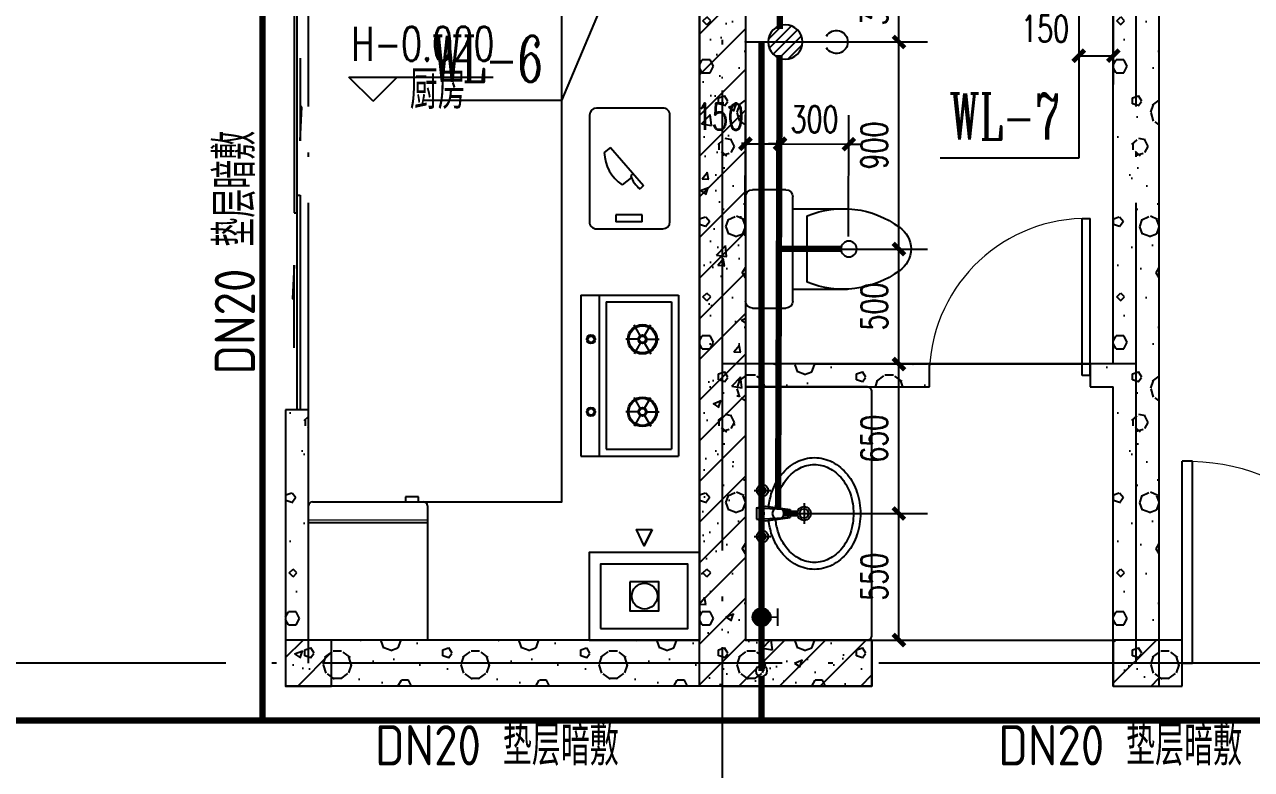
# Model space of a CAD drawing. Extents: x -287580 to -53108, y -522338 to -82629.
# Drawn here: x -136221 to -130884, y -464884 to -461646 of the extents above; entities that cross this region are included whole.
import ezdxf

# ---------------------------------------------------------------- set-up
doc = ezdxf.new("R2010")
doc.units = 0
doc.header["$LTSCALE"] = 1000
doc.header["$MEASUREMENT"] = 0
for name, pattern in [('__DASH', [0.35, 0.25, -0.1]), ('DASH', [0.35, 0.25, -0.1]), ('DOTE', [2.42, 2, -0.2, 0.02, -0.2])]:
    doc.linetypes.add(name, pattern=pattern)
for name, color, linetype in [('DIM_ELEV', 3, 'Continuous'), ('DIM_污水', 3, 'Continuous'), ('DOTE', 99, 'Continuous'), ('EQUIP_污水', 7, 'Continuous'), ('PIPE-污水', 2, 'Continuous'), ('PIPE-给水', 3, 'Continuous'), ('PUB_HATCH', 8, 'Continuous'), ('PUB_TEXT', 7, 'Continuous'), ('TWT_DIM', 3, 'Continuous'), ('WALL', 9, 'Continuous'), ('WINDOW', 99, 'Continuous'), ('家具', 187, 'Continuous'), ('给排水标注', 4, 'Continuous'), ('给排水留洞', 6, 'Continuous'), ('面积', 6, 'Continuous')]:
    doc.layers.add(name, color=color, linetype=linetype)
doc.styles.add('_TCH_DIM', font='SIMPLEX', dxfattribs={"bigfont": 'GBCBIG'})
doc.styles.add('_TCH_DIM_T3', font='SIMPLEX', dxfattribs={"width": 0.705882, "bigfont": 'GBCBIG'})
doc.styles.add('_TWT_SERIAL', font='COMPLEX', dxfattribs={"width": 0.8, "height": 3, "bigfont": 'HZTXT'})
doc.styles.get("Standard").update_dxf_attribs({"font": 'gbenor.shx', "bigfont": 'gbcbig.shx'})
doc.dimstyles.new('_TWT_ARCH&&50', dxfattribs={"dimtxt": 114.75, "dimasz": 50, "dimexe": 125, "dimexo": 150, "dimgap": 50, "dimtad": 1, "dimdec": 0, "dimzin": 0, "dimdsep": 46, "dimtxsty": '_TCH_DIM_T3', "dimblk": 'ARCHTICK', "dimcen": 0.09, "dimclrd": 4, "dimclre": 4, "dimclrt": 4, "dimazin": 2, "dimtfac": 1, "dimtdec": 0, "dimtix": 1, "dimtmove": 2, "dimatfit": 3, "dimfxl": 0, "dimtolj": 1, "dimtzin": 0, "dimarcsym": 0})
pattern_1 = [(45, (215520.8, 801911.87), (-88.388348, 88.388348), []), (50, (215520.8, 801911.87), (358.63009, -31.37607), [37.5, -412.5]), (355, (215520.8, 801911.87), (-69.37567, 376.09607), [30, -330]), (100.4514, (215550.7, 801909.25), (289.25469, 344.71977), [31.8701, -350.57106]), (46.1842, (215520.8, 802011.87), (533.62052, -82.7595), [56.25, -618.75]), (96.6356, (215565.27, 802004.97), (467.33135, 487.05894), [47.80514, -525.8565]), (351.1842, (215520.8, 802011.87), (467.33097, 487.0593), [45, -495]), (21, (215570.8, 801986.87), (298.45353, -201.30945), [37.5, -412.5]), (326, (215570.8, 801986.87), (121.65767, 362.57502), [30, -330]), (71.4514, (215595.67, 801970.1), (420.11131, 161.26525), [31.8701, -350.57106]), (37.5, (215520.8, 801911.87), (6.079928, 166.446927), [0, -326, 0, -335, 0, -331.25]), (7.5, (215520.8, 801911.87), (131.53477, 197.205856), [0, -191, 0, -318.5, 0, -126.25]), (327.5, (215409.3, 801911.87), (266.911218, -11.277436), [0, -125, 0, -390, 0, -517.5]), (317.5, (215359.3, 801911.87), (291.593085, 50.05249), [0, -162.5, 0, -259, 0, -367.5])]
pattern_2 = [(0, (177, -183), (300, 600), [0, -600]), (0, (-174, -264), (300, 600), [0, -600]), (0, (21, -270), (300, 600), [0, -600]), (0, (234, -93), (300, 600), [0, -600]), (0, (-15, -300), (300, 600), [0, -600]), (0, (294, 285), (300, 600), [0, -600]), (0, (111, 237), (300, 600), [0, -600]), (0, (207, 162), (300, 600), [0, -600]), (0, (-282, 150), (300, 600), [0, -600]), (0, (12, 123), (300, 600), [0, -600]), (0, (-102, -30), (300, 600), [0, -600]), (0, (-96, -255), (300, 600), [0, -600]), (0, (129, -279), (300, 600), [0, -600]), (0, (294, -15), (300, 600), [0, -600]), (0, (-267, -108), (300, 600), [0, -600]), (0, (-216, -6), (300, 600), [0, -600]), (0, (18, -48), (300, 600), [0, -600]), (0, (-66, -135), (300, 600), [0, -600]), (0, (-114, 63), (300, 600), [0, -600]), (0, (-39, 288), (300, 600), [0, -600]), (0, (-243, -234), (300, 600), [0, -600]), (0, (87, 165), (300, 600), [0, -600]), (0, (-192, 174), (300, 600), [0, -600]), (0, (-240, 252), (300, 600), [0, -600]), (130.601294, (257.143, 97.143), (-1499.9999834, 1800.0000079), [26.34155, -11037.111]), (18.434949, (214.29, 108.57), (1499.999994, 599.999996), [27.10524, -3767.6279]), (90, (214.3, 82.86), (300, 600), [25.7143, -1174.28565]), (161.56505, (240, 74.29), (-1500.000008, 599.999955), [27.10524, -3767.6279]), (53.130102, (240, 74.29), (300, 600), [28.5714, -2971.4285]), (135, (262.86, -231.43), (-300.00004, 599.99996), [24.24366, -1672.8126]), (45, (228.57, -231.43), (300, 600), [24.24366, -1672.8126]), (135, (245.71, -248.57), (-300.00004, 599.99996), [24.24366, -1672.8126]), (45, (245.71, -248.57), (300, 600), [24.24366, -1672.8126]), (116.56505, (-25.7, 171.43), (-5e-05, 1199.99997), [31.9438, -638.8765]), (180, (-40, 200), (-300, 600), [34.2857, -565.71425]), (63.43495, (-88.57, 171.43), (3e-06, 1200), [31.9438, -638.8765]), (116.56505, (-74.3, 142.86), (-5e-05, 1199.99997), [31.9438, -638.8765]), (0, (-74.3, 142.86), (300, 600), [34.2857, -565.71425]), (63.43495, (-40, 142.86), (3e-06, 1200), [31.9438, -638.8765]), (107.102728, (200, -31.429), (-899.9999656, 3000.0000048), [38.86135, -16282.9025]), (143.972626, (188.57, 5.714), (-5699.9999277, 4199.9999952), [38.86135, -8122.02]), (180, (157.14, 28.6), (-300, 600), [37.14286, -562.8571]), (36.027373, (88.57, 5.714), (5699.999958, 4199.9999547), [38.86135, -8122.02]), (71.56505, (77.14, -28.57), (900.000005, 2999.999995), [36.1403, -3758.5928]), (107.102728, (88.571, -65.714), (-899.9999656, 3000.0000048), [38.86135, -16282.9025]), (143.972626, (120, -88.57), (-5699.9999277, 4199.9999952), [38.86135, -8122.02]), (0, (120, -88.6), (300, 600), [37.14286, -562.8571]), (36.027373, (157.143, -88.57), (5699.999958, 4199.9999547), [38.86135, -8122.02]), (71.56505, (188.57, -65.71), (900.000005, 2999.999995), [36.1403, -3758.5928]), (150.255118, (205.714, 248.57), (-900.000002, 599.999993), [23.035, -4814.3196]), (90, (185.7, 237.14), (300, 600), [22.85714, -1177.14275]), (29.744881, (185.714, 237.14), (900, 599.999997), [23.035, -4814.3196]), (116.56505, (65.7, -177.14), (-5e-05, 1199.99997), [31.9438, -638.8765]), (168.690067, (51.43, -148.57), (-2700.000002, 599.999985), [29.13725, -6089.6855]), (41.185925, (0, -162.857), (7499.9999546, 6599.9999423), [30.37184, -12725.802]), (90, (0, -191.43), (300, 600), [28.5714, -1171.4285]), (138.814074, (22.857, -211.429), (-7499.9998667, 6600.000042), [30.37184, -12725.802]), (16.699244, (22.857, -211.429), (9899.9999255, 2999.9999686), [29.82945, -12498.5375]), (60.945396, (51.43, -202.857), (299.9999992, 599.9999947), [29.4161, -12325.3395]), (109.983106, (-185.714, 74.286), (-1500.0000056, 4199.9999889), [33.442, -14012.1975]), (155.556045, (-197.143, 105.714), (-3900.0000149, 1799.9999626), [34.523, -14465.1315]), (24.4439547, (-260, 105.714), (3900.000002, 1799.9999913), [34.523, -14465.1315]), (70.0168934, (-271.429, 74.286), (1500.0000045, 4199.9999896), [33.442, -14012.1975]), (109.983106, (-260, 42.857), (-1500.0000056, 4199.9999889), [33.442, -14012.1975]), (160.016893, (-228.57, 31.43), (-1500.000001, 599.9999727), [33.442, -6989.3775]), (19.983107, (-228.57, 31.43), (1499.999992, 599.999999), [33.442, -6989.3775]), (70.0168934, (-197.143, 42.857), (1500.0000045, 4199.9999896), [33.442, -14012.1975]), (122.005383, (37.14, 20), (-300.00004, 599.999969), [26.9542, -5633.434]), (18.434949, (-2.86, 34.29), (1499.999994, 599.999996), [27.10524, -3767.6279]), (90, (-2.86, 8.57), (300, 600), [25.7143, -1174.28565]), (161.56505, (22.86, 0), (-1500.000008, 599.999955), [27.10524, -3767.6279]), (54.462322, (22.857, 0), (2099.999997, 2999.9999955), [24.5781, -10298.2115]), (116.56505, (-137.14, -125.7), (-5e-05, 1199.99997), [31.9438, -638.8765]), (180, (-151.4, -97.14), (-300, 600), [31.4286, -568.5714]), (59.036243, (-200, -125.714), (300.000001, 599.999997), [33.3197, -6963.822]), (120.963756, (-182.857, -154.286), (-300.000041, 599.9999724), [33.3197, -6963.822]), (0, (-182.86, -154.3), (300, 600), [31.4286, -568.5714]), (63.43495, (-151.43, -154.3), (3e-06, 1200), [31.9438, -638.8765])]

# ---------------------------------------------------------------- blocks, each defined once
blk = doc.blocks.new('SDFASDFS')
at = {"layer": '给排水标注', "ltscale": 0.05, "const_width": 56.3}
blk.add_lwpolyline([(-45302.8, -121619.3, -1), (-45302.8, -121675.6, -1)], format="xyb", close=True, dxfattribs=at)
at = {"layer": '给排水标注', "ltscale": 0.05, "const_width": 11.4}
for points in [[(-45200.8, -121591.8), (-45200.8, -121703.1)], [(-45246, -121647.5), (-45200.8, -121647.5)]]:
    blk.add_lwpolyline(points, dxfattribs=at)
at = {"layer": '给排水标注', "ltscale": 0.05}
blk.add_circle((-45302.8, -121647.5), 56.8, dxfattribs=at)
blk = doc.blocks.new('$lvtry$00000168')
at = {"color": 0}
blk.add_line((0, 0), (0, -395), dxfattribs=at)
blk.add_arc((0, -395), 50, 121.0332, 58.9668, dxfattribs=at)
for p in [(0, 0), (0, -222.5)]:
    blk.add_point(p, dxfattribs=at)
blk = doc.blocks.new('$lvtry$00000171')
for p, q in [((-74.2, 10.6), (-10.6, 74.2)), ((-69.8, -27.4), (27.4, 69.8)), ((-53, -53), (53, 53)), ((-27.4, -69.8), (69.8, 27.4)), ((10.6, -74.2), (74.2, -10.6))]:
    blk.add_line(p, q)
blk.add_circle((0, 0), 75)
blk.add_point((0, 0))
blk = doc.blocks.new('A$C6BE329BC')
at = {"layer": '家具'}
blk.add_blockref('$lvtry$00000168', (75, 445), dxfattribs=at)
at = {"layer": '家具', "rotation": 180}
blk.add_blockref('$lvtry$00000171', (75, 271.4), dxfattribs=at)
blk = doc.blocks.new('A$C6A1B0631')
at = {"layer": '家具'}
for p, q in [((30, 697.2), (470, 697.2)), ((0, 527.2), (0, 667.2)), ((500, 667.2), (500, 527.2)), ((470, 497.2), (30, 497.2)), ((80.3, 496.8), (80.3, 266.8)), ((419.7, 496.8), (419.7, 266.8)), ((389.7, 436.8), (110.3, 436.8))]:
    blk.add_line(p, q, dxfattribs=at)
for centre, radius, start, end in [((30, 667.2), 30, 90, 180), ((470, 667.2), 30, 0, 90), ((30, 527.2), 30, 180, 270), ((470, 527.2), 30, 270, 0), ((477.4, 284.4), 397.5, 157.4505, 216.6381), ((22.6, 284.4), 397.5, 323.3619, 22.5495), ((250, 107.7), 109.8, 213.4509, 326.5491)]:
    blk.add_arc(centre, radius, start, end, dxfattribs=at)
blk = doc.blocks.new('A$C3C8F47E4')
at = {"layer": '家具'}
for p, q in [((450, 512.5), (450, 439.5)), ((525, 502.4), (518.6, 463.5)), ((575, 502.4), (525, 502.4)), ((525, 502.4), (533.3, 355.8)), ((573.9, 482.7), (526.1, 482.7)), ((575, 502.4), (566.7, 355.8)), ((575, 502.4), (581.4, 463.5)), ((650, 512.5), (650, 439.5)), ((486.5, 476), (413.5, 476)), ((518.6, 463.5), (533.3, 355.8)), ((581.4, 463.5), (566.7, 355.8)), ((686.5, 476), (613.5, 476)), ((567.2, 365.9), (532.8, 365.9)), ((566.7, 355.8), (533.3, 355.8)), ((550, 340.1), (550, 249.9)), ((595.1, 295), (504.9, 295))]:
    blk.add_line(p, q, dxfattribs=at)
blk.add_lwpolyline([(0, 550), (0, 20, 0.414214), (20, 0), (1080, 0, 0.414214), (1100, 20), (1100, 550)], format="xyb", close=True, dxfattribs=at)
for points in [[(550, 50, -0.080052), (457.1, 65, -0.088849), (380.8, 106.4, -0.104988), (325.9, 173.2, -0.12017), (307.2, 250, -0.12017), (325.9, 326.8, -0.104988), (380.8, 393.6, -0.088849), (457.1, 435, -0.055034), (520.6, 448.5, -0.080052)], [(579.4, 448.5, -0.055034), (642.9, 435, -0.088849), (719.2, 393.6, -0.104988), (774.1, 326.8, -0.12017), (792.8, 250, -0.12017), (774.1, 173.2, -0.104988), (719.2, 106.4, -0.088849), (642.9, 65, -0.080052), (550, 50, -0.080052)], [(550, 80, -0.080052), (466.6, 93.4, -0.088849), (399.5, 129.8, -0.104988), (352.5, 187, -0.12017), (337.2, 250, -0.12017), (352.5, 313, -0.104988), (399.5, 370.2, -0.088849), (466.6, 406.6, -0.056066), (524.7, 418.8, -0.080052)], [(575.3, 418.8, -0.056066), (633.4, 406.6, -0.088849), (700.5, 370.2, -0.104988), (747.5, 313, -0.12017), (762.8, 250, -0.12017), (747.5, 187, -0.104988), (700.5, 129.8, -0.088849), (633.4, 93.4, -0.080052), (550, 80, -0.080052)]]:
    blk.add_lwpolyline(points, format="xyb", dxfattribs=at)
for centre, radius in [((450, 476), 25), ((450, 476), 15), ((650, 476), 25), ((650, 476), 15), ((550, 295), 30), ((550, 295), 20)]:
    blk.add_circle(centre, radius, dxfattribs=at)
for centre, start, end in [((548.8, 475.3), 80.5252, 279.4748), ((551.2, 475.3), 260.5252, 99.4748)]:
    blk.add_arc(centre, 7.19, start, end, dxfattribs=at)
blk = doc.blocks.new('A$C36EC0069')
at = {"layer": '家具'}
for p, q in [((494.3, 350), (30.7, 350)), ((0, 319.3), (0, 30.7)), ((525, 30.7), (525, 319.3)), ((170.9, 91), (336.6, 235.2)), ((336.6, 235.2), (351.6, 221.1)), ((494.3, 228.9), (464.3, 228.9)), ((464.3, 228.9), (464.3, 114.1)), ((494.3, 228.9), (494.3, 114.1)), ((294.7, 180.1), (285.4, 190.7)), ((302, 182.5), (333.9, 142.6)), ((464.3, 114.1), (494.3, 114.1)), ((170.9, 91), (193.3, 64.6)), ((30.7, 0), (494.3, 0))]:
    blk.add_line(p, q, dxfattribs=at)
for centre, radius, start, end in [((30.7, 319.3), 30.7, 90.0012, 180.0012), ((494.3, 319.3), 30.7, 0.0012, 90.0012), ((266.6, 279.1), 102.8, 285.8305, 325.6772), ((190.1, 236.1), 171.5, 270.9779, 326.9684), ((30.7, 30.7), 30.7, 180.0012, 270.0012), ((494.3, 30.7), 30.7, 270.0012, 0.0012)]:
    blk.add_arc(centre, radius, start, end, dxfattribs=at)
blk = doc.blocks.new('A$C70047E59')
at = {"layer": '家具'}
for p, q in [((0, 700), (0, 0)), ((0, 700), (424.2, 700)), ((80, 700), (80, 0)), ((424.2, 700), (424.2, 0)), ((110, 670), (110, 30)), ((110, 670), (394.2, 670)), ((394.2, 670), (394.2, 30)), ((258.4, 524), (231.8, 570.1)), ((277.3, 524), (303.9, 570.1)), ((249, 507.7), (195.7, 507.7)), ((258.4, 491.4), (231.8, 445.2)), ((277.3, 491.4), (303.9, 445.2)), ((286.7, 507.7), (340, 507.7)), ((258.4, 208.6), (231.8, 254.8)), ((277.3, 208.6), (303.9, 254.8)), ((249, 192.3), (195.7, 192.3)), ((258.4, 176), (231.8, 129.9)), ((277.3, 176), (303.9, 129.9)), ((286.7, 192.3), (340, 192.3)), ((0, 0), (424.2, 0)), ((110, 30), (394.2, 30))]:
    blk.add_line(p, q, dxfattribs=at)
for centre, radius in [((267.8, 507.7), 63.8), ((267.8, 507.7), 58.8), ((44, 507.7), 18.8), ((44, 507.7), 13.8), ((267.8, 507.7), 18.8), ((267.8, 507.7), 13.8), ((267.8, 192.3), 63.8), ((267.8, 192.3), 58.8), ((44, 192.3), 18.8), ((44, 192.3), 13.8), ((267.8, 192.3), 18.8), ((267.8, 192.3), 13.8)]:
    blk.add_circle(centre, radius, dxfattribs=at)
blk = doc.blocks.new('A$C32C47DC7')
at = {"layer": '家具'}
for points in [[(480, 481), (0, 481), (0, 101), (480, 101)], [(430, 431), (50, 431), (50, 151), (430, 151)], [(303.1, 228.2), (303.1, 353.7), (176.9, 353.7), (176.9, 228.2)], [(205.5, 0), (240, 71), (274.5, 0), (205.5, 0)]]:
    blk.add_lwpolyline(points, close=True, dxfattribs=at)
blk.add_lwpolyline([(240, 71), (205.5, 0)], dxfattribs=at)
blk.add_circle((238.6, 290.2), 56, dxfattribs=at)
blk = doc.blocks.new('$plan$00000400')
for p, q in [((-517, 0), (0, 0)), ((-517, -583.8), (-517, 0)), ((0, 0), (0, -583.8)), ((0, -511.5), (-517, -511.5)), ((-16.7, -600.4), (-500.3, -600.4)), ((-477.5, -600.4), (-477.5, -622.7)), ((-477.5, -622.7), (-421.9, -622.7)), ((-421.9, -622.7), (-421.9, -600.4))]:
    blk.add_line(p, q)
at = {"lineweight": 13}
blk.add_line((0, -522.6), (-517, -522.6), dxfattribs=at)
for centre, start, end in [((-500.3, -583.8), 180, 270), ((-16.7, -583.8), 270, 0)]:
    blk.add_arc(centre, 16.7, start, end)
blk = doc.blocks.new('A$C35BA6BDB')
at = {"layer": 'PUB_HATCH'}
h = blk.add_hatch(dxfattribs=at)
h.set_pattern_fill('钢筋混凝土', color=256, scale=50, style=0)
h.set_pattern_definition([(45, (225104.3, 821774), (-88.388348, 88.388348), []), (50, (225104.3, 821774), (358.63009, -31.37607), [37.5, -412.5]), (355, (225104.3, 821774), (-69.37567, 376.09607), [30, -330]), (100.4514, (225134.2, 821771.4), (289.25469, 344.71977), [31.8701, -350.57106]), (46.1842, (225104.3, 821874), (533.62052, -82.7595), [56.25, -618.75]), (96.6356, (225148.77, 821867.1), (467.33135, 487.05894), [47.80514, -525.8565]), (351.1842, (225104.3, 821874), (467.33097, 487.0593), [45, -495]), (21, (225154.3, 821849), (298.45353, -201.30945), [37.5, -412.5]), (326, (225154.3, 821849), (121.65767, 362.57502), [30, -330]), (71.4514, (225179.17, 821832.22), (420.11131, 161.26525), [31.8701, -350.57106]), (37.5, (225104.3, 821774), (6.079928, 166.446927), [0, -326, 0, -335, 0, -331.25]), (7.5, (225104.3, 821774), (131.53477, 197.205856), [0, -191, 0, -318.5, 0, -126.25]), (327.5, (224992.8, 821774), (266.911218, -11.277436), [0, -125, 0, -390, 0, -517.5]), (317.5, (224942.8, 821774), (291.593085, 50.05249), [0, -162.5, 0, -259, 0, -367.5])])
h.paths.add_polyline_path([(20500, 10500), (20500, 10000), (20850, 10000), (20850, 9800), (20500, 9800), (20500, 6700), (21050, 6700), (21050, 6500), (20300, 6500), (20300, 9800), (20300, 10300), (20000, 10300), (20000, 10500)])
at = {"layer": 'WALL'}
blk.add_lwpolyline([(20500, 10500), (20500, 10000), (20850, 10000), (20850, 9800), (20500, 9800), (20500, 6700), (21050, 6700), (21050, 6500), (20300, 6500), (20300, 9800), (20300, 10300), (20000, 10300), (20000, 10500)], close=True, dxfattribs=at)
blk = doc.blocks.new('A$C47FD7EE8')
at = {"layer": 'PUB_HATCH'}
h = blk.add_hatch(dxfattribs=at)
h.set_pattern_fill('钢筋混凝土', color=256, scale=50, style=0)
h.set_pattern_definition(pattern_1)
h.paths.add_polyline_path([(18700, 8800), (18500, 8800), (18500, 8600), (18700, 8600)])
h = blk.add_hatch(dxfattribs=at)
h.set_pattern_fill('钢筋混凝土', color=256, scale=50, style=0)
h.set_pattern_definition(pattern_1)
h.paths.add_polyline_path([(22300, 8800), (22100, 8800), (22100, 8600), (22300, 8600)])
at = {"color": 6}
for points in [[(18700, 8800), (18500, 8800), (18500, 8600), (18700, 8600)], [(22300, 8800), (22100, 8800), (22100, 8600), (22300, 8600)]]:
    blk.add_lwpolyline(points, close=True, dxfattribs=at)
blk = doc.blocks.new('_ArchTick')
at = {"color": 0, "linetype": 'ByBlock', "const_width": 0.4}
blk.add_lwpolyline([(-0.5, -0.5), (0.5, 0.5)], dxfattribs=at)
blk = doc.blocks.new('*D743')
at = {"layer": 'Defpoints', "color": 0}
for p in [(-131635, -461234), (-131485, -461234), (-131485, -461781.5)]:
    blk.add_point(p, dxfattribs=at)
at = {"layer": 'TWT_DIM', "color": 4, "lineweight": -2}
for p, q in [((-131635, -461384), (-131635, -461906.5)), ((-131485, -461384), (-131485, -461906.5)), ((-131635, -461781.5), (-131485, -461781.5))]:
    blk.add_line(p, q, dxfattribs=at)
at = {"layer": 'TWT_DIM', "color": 4, "lineweight": -2, "xscale": 50, "yscale": 50, "zscale": 50, "rotation": 180}
blk.add_blockref('_ArchTick', (-131635, -461781.5), dxfattribs=at)
at = {"layer": 'TWT_DIM', "color": 4, "lineweight": -2, "xscale": 50, "yscale": 50, "zscale": 50}
blk.add_blockref('_ArchTick', (-131485, -461781.5), dxfattribs=at)
at = {"layer": 'TWT_DIM', "color": 4, "insert": (-131781.4, -461664), "char_height": 114.75, "attachment_point": 5, "style": '_TCH_DIM_T3'}
blk.add_mtext('\\A1;150', dxfattribs=at)
blk = doc.blocks.new('*D744')
at = {"layer": 'Defpoints', "color": 0}
for p in [(-132635.1, -462165.4), (-132936.6, -462715.5), (-132637, -462716.5)]:
    blk.add_point(p, dxfattribs=at)
at = {"layer": 'TWT_DIM', "color": 4, "lineweight": -2}
for p, q in [((-132936, -462565.5), (-132934.3, -462039.3)), ((-132636.5, -462566.5), (-132634.7, -462040.4)), ((-132934.7, -462164.3), (-132984.7, -462164.2)), ((-132934.7, -462164.3), (-132635.1, -462165.4)), ((-132635.1, -462165.4), (-132585.1, -462165.5))]:
    blk.add_line(p, q, dxfattribs=at)
at = {"layer": 'TWT_DIM', "color": 4, "lineweight": -2, "xscale": 50, "yscale": 50, "zscale": 50}
for p, rotation in [((-132934.7, -462164.3), 359.8059076054913), ((-132635.1, -462165.4), 179.8059076054913)]:
    blk.add_blockref('_ArchTick', p, dxfattribs=dict(at, rotation=rotation))
at = {"layer": 'TWT_DIM', "color": 4, "insert": (-132784.5, -462057.5), "char_height": 114.75, "attachment_point": 5, "rotation": 359.8059, "style": '_TCH_DIM_T3'}
blk.add_mtext('\\A1;300', dxfattribs=at)
blk = doc.blocks.new('*D745')
at = {"layer": 'Defpoints', "color": 0}
for p in [(-132934.7, -462164.3), (-133086.7, -462715), (-132936.6, -462715.5)]:
    blk.add_point(p, dxfattribs=at)
at = {"layer": 'TWT_DIM', "color": 4, "lineweight": -2}
for p, q in [((-133086.2, -462565), (-133084.4, -462038.8)), ((-132936, -462565.5), (-132934.3, -462039.3)), ((-133084.8, -462163.8), (-132934.7, -462164.3))]:
    blk.add_line(p, q, dxfattribs=at)
at = {"layer": 'TWT_DIM', "color": 4, "lineweight": -2, "xscale": 50, "yscale": 50, "zscale": 50}
for p, rotation in [((-133084.8, -462163.8), 179.805907605489), ((-132934.7, -462164.3), 359.8059076054891)]:
    blk.add_blockref('_ArchTick', p, dxfattribs=dict(at, rotation=rotation))
at = {"layer": 'TWT_DIM', "color": 4, "insert": (-133196, -462045.8), "char_height": 114.75, "attachment_point": 5, "rotation": 359.8059, "style": '_TCH_DIM_T3'}
blk.add_mtext('\\A1;150', dxfattribs=at)
blk = doc.blocks.new('*D746')
at = {"layer": 'Defpoints', "color": 0}
for p in [(-132935, -463771.5), (-132417.5, -463771.5), (-132935, -464321.5)]:
    blk.add_point(p, dxfattribs=at)
at = {"layer": 'TWT_DIM', "color": 4, "lineweight": -2}
for p, q in [((-132785, -463771.5), (-132292.5, -463771.5)), ((-132417.5, -464321.5), (-132417.5, -463771.5)), ((-132785, -464321.5), (-132292.5, -464321.5))]:
    blk.add_line(p, q, dxfattribs=at)
at = {"layer": 'TWT_DIM', "color": 4, "lineweight": -2, "xscale": 50, "yscale": 50, "zscale": 50}
for p, rotation in [((-132417.5, -463771.5), 90), ((-132417.5, -464321.5), 270)]:
    blk.add_blockref('_ArchTick', p, dxfattribs=dict(at, rotation=rotation))
at = {"layer": 'TWT_DIM', "color": 4, "insert": (-132524.9, -464046.5), "char_height": 114.75, "attachment_point": 5, "rotation": 90, "style": '_TCH_DIM_T3'}
blk.add_mtext('\\A1;550', dxfattribs=at)
blk = doc.blocks.new('*D747')
at = {"layer": 'Defpoints', "color": 0}
for p in [(-132935, -463121.5), (-132417.5, -463121.5), (-132935, -463771.5)]:
    blk.add_point(p, dxfattribs=at)
at = {"layer": 'TWT_DIM', "color": 4, "lineweight": -2}
for p, q in [((-132785, -463121.5), (-132292.5, -463121.5)), ((-132417.5, -463771.5), (-132417.5, -463121.5)), ((-132785, -463771.5), (-132292.5, -463771.5))]:
    blk.add_line(p, q, dxfattribs=at)
at = {"layer": 'TWT_DIM', "color": 4, "lineweight": -2, "xscale": 50, "yscale": 50, "zscale": 50}
for p, rotation in [((-132417.5, -463121.5), 90), ((-132417.5, -463771.5), 270)]:
    blk.add_blockref('_ArchTick', p, dxfattribs=dict(at, rotation=rotation))
at = {"layer": 'TWT_DIM', "color": 4, "insert": (-132524.9, -463446.5), "char_height": 114.75, "attachment_point": 5, "rotation": 90, "style": '_TCH_DIM_T3'}
blk.add_mtext('\\A1;650', dxfattribs=at)
blk = doc.blocks.new('*D748')
at = {"layer": 'Defpoints', "color": 0}
for p in [(-132935, -462621.7), (-132417.5, -462621.7), (-132935, -463121.5)]:
    blk.add_point(p, dxfattribs=at)
at = {"layer": 'TWT_DIM', "color": 4, "lineweight": -2}
for p, q in [((-132785, -462621.7), (-132292.5, -462621.7)), ((-132417.5, -463121.5), (-132417.5, -462621.7)), ((-132785, -463121.5), (-132292.5, -463121.5))]:
    blk.add_line(p, q, dxfattribs=at)
at = {"layer": 'TWT_DIM', "color": 4, "lineweight": -2, "xscale": 50, "yscale": 50, "zscale": 50}
for p, rotation in [((-132417.5, -462621.7), 90), ((-132417.5, -463121.5), 270)]:
    blk.add_blockref('_ArchTick', p, dxfattribs=dict(at, rotation=rotation))
at = {"layer": 'TWT_DIM', "color": 4, "insert": (-132524.9, -462871.6), "char_height": 114.75, "attachment_point": 5, "rotation": 90, "style": '_TCH_DIM_T3'}
blk.add_mtext('\\A1;500', dxfattribs=at)
blk = doc.blocks.new('*D749')
at = {"layer": 'Defpoints', "color": 0}
for p in [(-132935, -461721.5), (-132417.5, -461721.5), (-132935, -462621.7)]:
    blk.add_point(p, dxfattribs=at)
at = {"layer": 'TWT_DIM', "color": 4, "lineweight": -2}
for p, q in [((-132785, -461721.5), (-132292.5, -461721.5)), ((-132417.5, -462621.7), (-132417.5, -461721.5)), ((-132785, -462621.7), (-132292.5, -462621.7))]:
    blk.add_line(p, q, dxfattribs=at)
at = {"layer": 'TWT_DIM', "color": 4, "lineweight": -2, "xscale": 50, "yscale": 50, "zscale": 50}
for p, rotation in [((-132417.5, -461721.5), 90), ((-132417.5, -462621.7), 270)]:
    blk.add_blockref('_ArchTick', p, dxfattribs=dict(at, rotation=rotation))
at = {"layer": 'TWT_DIM', "color": 4, "insert": (-132524.9, -462171.6), "char_height": 114.75, "attachment_point": 5, "rotation": 90, "style": '_TCH_DIM_T3'}
blk.add_mtext('\\A1;900', dxfattribs=at)
blk = doc.blocks.new('*D750')
at = {"layer": 'Defpoints', "color": 0}
for p in [(-132935, -461371.5), (-132417.5, -461371.5), (-132935, -461721.5)]:
    blk.add_point(p, dxfattribs=at)
at = {"layer": 'TWT_DIM', "color": 4, "lineweight": -2}
for p, q in [((-132785, -461371.5), (-132292.5, -461371.5)), ((-132417.5, -461721.5), (-132417.5, -461371.5)), ((-132785, -461721.5), (-132292.5, -461721.5))]:
    blk.add_line(p, q, dxfattribs=at)
at = {"layer": 'TWT_DIM', "color": 4, "lineweight": -2, "xscale": 50, "yscale": 50, "zscale": 50}
for p, rotation in [((-132417.5, -461371.5), 90), ((-132417.5, -461721.5), 270)]:
    blk.add_blockref('_ArchTick', p, dxfattribs=dict(at, rotation=rotation))
at = {"layer": 'TWT_DIM', "color": 4, "insert": (-132524.9, -461546.5), "char_height": 114.75, "attachment_point": 5, "rotation": 90, "style": '_TCH_DIM_T3'}
blk.add_mtext('\\A1;350', dxfattribs=at)
blk = doc.blocks.new('$TwtSys$00000147')
blk.add_circle((0, 0, 0), 25)
blk = doc.blocks.new('$DorLib2D$00000131')
at = {"color": 0, "linetype": 'Continuous'}
for p, q in [((0.15, 0.125), (0.2319, 0.1973)), ((0.2319, 0.1973), (0.2319, 0.125)), ((-0.5, 0.125), (-0.5, 0)), ((0.0192, 0.125), (-0.5, 0.125)), ((0.0192, 0), (0.0192, 0.125)), ((0.35, 0.125), (0.15, 0.125)), ((-0.5, 0), (0.0192, 0)), ((-0.024, 0), (0.5, 0)), ((-0.024, -0.125), (-0.024, 0)), ((0.5, 0), (0.5, -0.125)), ((-0.35, -0.125), (-0.15, -0.125)), ((-0.2319, -0.1973), (-0.2319, -0.125)), ((-0.15, -0.125), (-0.2319, -0.1973)), ((0.5, -0.125), (-0.024, -0.125))]:
    blk.add_line(p, q, dxfattribs=at)
blk = doc.blocks.new('$DorLib2D$00000001')
for p, q in [((0.45, 0.975), (0.5, 0.975)), ((0.45, 0), (0.45, 0.975)), ((0.5, 0), (0.5, 0.975)), ((0.5, 0), (0.45, 0))]:
    blk.add_line(p, q)
at = {"lineweight": 13}
blk.add_arc((0.475, 0), 0.975, 91.46928, 180, dxfattribs=at)

msp = doc.modelspace()

# ---------------------------------------------------------------- hatches: boundary and pattern name
at = {"layer": 'PUB_HATCH'}
h = msp.add_hatch(dxfattribs=at)
h.set_pattern_fill('加气混凝土', color=256, scale=50, style=0)
h.set_pattern_definition(pattern_2)
h.paths.add_polyline_path([(-133151.7, -461121.5), (-133285, -461121.5), (-133285, -463121.5), (-133151.7, -463154.8), (-133085, -463121.5), (-133085, -461221.5)])
h = msp.add_hatch(dxfattribs=at)
h.set_pattern_fill('加气混凝土', color=256, scale=50, style=0)
h.set_pattern_definition(pattern_2)
h.paths.add_polyline_path([(-131418.3, -463154.8), (-131285, -463121.5), (-131285, -461221.5), (-131351.7, -461121.5), (-131485, -461221.5), (-131485, -463121.5)])
h = msp.add_hatch(dxfattribs=at)
h.set_pattern_fill('加气混凝土', color=256, scale=50, style=0)
h.set_pattern_definition(pattern_2)
h.paths.add_polyline_path([(-133151.7, -463154.8), (-133285, -463121.5), (-133285, -464321.5), (-133185, -464388.2), (-133085, -464321.5), (-133085, -463221.5)])
h = msp.add_hatch(dxfattribs=at)
h.set_pattern_fill('加气混凝土', color=256, scale=50, style=0)
h.set_pattern_definition(pattern_2)
h.paths.add_polyline_path([(-133085, -463221.5), (-132285, -463221.5), (-132285, -463121.5), (-133085, -463121.5), (-133151.7, -463154.8)])
h = msp.add_hatch(dxfattribs=at)
h.set_pattern_fill('加气混凝土', color=256, scale=50, style=0)
h.set_pattern_definition(pattern_2)
h.paths.add_polyline_path([(-131485, -463121.5), (-131585, -463121.5), (-131585, -463221.5), (-131485, -463221.5), (-131418.3, -463154.8)])
h = msp.add_hatch(dxfattribs=at)
h.set_pattern_fill('加气混凝土', color=256, scale=50, style=0)
h.set_pattern_definition(pattern_2)
h.paths.add_polyline_path([(-131385, -464388.2), (-131285, -464321.5), (-131285, -463121.5), (-131418.3, -463154.8), (-131485, -463221.5), (-131485, -464321.5)])
h = msp.add_hatch(dxfattribs=at)
h.set_pattern_fill('加气混凝土', color=256, scale=50, style=0)
h.set_pattern_definition(pattern_2)
h.paths.add_polyline_path([(-134985, -464321.5), (-134985, -463321.5), (-135085, -463321.5), (-135085, -464521.5)])
h = msp.add_hatch(dxfattribs=at)
h.set_pattern_fill('加气混凝土', color=256, scale=50, style=0)
h.set_pattern_definition(pattern_2)
h.paths.add_polyline_path([(-133185, -464388.2), (-133285, -464321.5), (-134985, -464321.5), (-135085, -464521.5), (-133185, -464521.5)])
h = msp.add_hatch(dxfattribs=at)
h.set_pattern_fill('加气混凝土', color=256, scale=50, style=0)
h.set_pattern_definition(pattern_2)
h.paths.add_polyline_path([(-133185, -464521.5), (-132535, -464521.5), (-132535, -464321.5), (-133085, -464321.5), (-133185, -464388.2)])
h = msp.add_hatch(dxfattribs=at)
h.set_pattern_fill('加气混凝土', color=256, scale=50, style=0)
h.set_pattern_definition(pattern_2)
h.paths.add_polyline_path([(-131485, -464321.5), (-131485, -464521.5), (-131385, -464521.5), (-131385, -464388.2)])
h = msp.add_hatch(dxfattribs=at)
h.set_pattern_fill('加气混凝土', color=256, scale=50, style=0)
h.set_pattern_definition(pattern_2)
h.paths.add_polyline_path([(-131385, -464521.5), (-131185, -464521.5), (-131185, -464321.5), (-131285, -464321.5), (-131385, -464388.2)])

# ---------------------------------------------------------------- linework, layer by layer
at = {"layer": 'DIM_ELEV'}
for p, q in [((-134704.5, -461979), (-134809.5, -461874)), ((-134809.5, -461874), (-134182.2, -461874)), ((-134704.5, -461979), (-134599.5, -461874))]:
    msp.add_line(p, q, dxfattribs=at)
at = {"layer": 'DIM_污水'}
for p, q in [((-133405, -460838.5), (-133885, -461975.5)), ((-131635, -461371.5), (-131635, -462226)), ((-133885, -461975.5), (-134488, -461975.5)), ((-131635, -462226), (-132238, -462226))]:
    msp.add_line(p, q, dxfattribs=at)
at = {"layer": 'DOTE', "linetype": 'DOTE'}
for p, q in [((-134985, -464421.5), (-134985, -457343)), ((-133185, -473612.6), (-133185, -457343)), ((-131385, -464421.5), (-131385, -457343)), ((-131385, -463121.5), (-133185, -463121.5)), ((-128085, -464421.5), (-154956.2, -464421.5))]:
    msp.add_line(p, q, dxfattribs=at)
at = {"layer": 'PIPE-污水', "linetype": '__DASH', "ltscale": 0.5, "const_width": 27.5}
for points in [[(-132935, -461371.5), (-132936, -461665.2)], [(-132936.4, -461777.7), (-132939.2, -462620.5)], [(-132939.2, -462620.5), (-132943, -463746.2)], [(-132669.2, -462621.4), (-132939.2, -462620.5)]]:
    msp.add_lwpolyline(points, dxfattribs=at)
at = {"layer": 'PIPE-污水', "ltscale": 0.5, "const_width": 27.5}
msp.add_lwpolyline([(-132917.8, -463771.5), (-132860, -463771.5)], dxfattribs=at)
at = {"layer": 'PIPE-给水', "ltscale": 0.5, "const_width": 27.5}
for points in [[(-135185, -464671.5), (-135185, -460771.5)], [(-133015, -461721.5), (-133015, -464455.5)], [(-133015, -464480.5), (-133015, -464671.5)], [(-135185, -464671.5), (-141590.2, -464671.5)], [(-133015, -464671.5), (-135185, -464671.5)], [(-129837, -464671.5), (-133015, -464671.5)]]:
    msp.add_lwpolyline(points, dxfattribs=at)
at = {"layer": 'PIPE-给水'}
msp.add_arc((-133015, -464455.5), 25, 135, 45, dxfattribs=at)
at = {"layer": 'WALL'}
for p, q in [((-133285, -461121.5), (-133285, -463121.5)), ((-133085, -461221.5), (-133085, -463121.5)), ((-131485, -463121.5), (-131485, -461221.5)), ((-131285, -463121.5), (-131285, -461221.5)), ((-133285, -463121.5), (-133285, -464321.5)), ((-132285, -463121.5), (-133085, -463121.5)), ((-132285, -463221.5), (-132285, -463121.5)), ((-131485, -463121.5), (-131585, -463121.5)), ((-131585, -463121.5), (-131585, -463221.5)), ((-131285, -464321.5), (-131285, -463121.5)), ((-133085, -463221.5), (-132285, -463221.5)), ((-133085, -463221.5), (-133085, -464321.5)), ((-131585, -463221.5), (-131485, -463221.5)), ((-131485, -464321.5), (-131485, -463221.5)), ((-134985, -463321.5), (-135085, -463321.5)), ((-135085, -463321.5), (-135085, -464521.5)), ((-134985, -464321.5), (-134985, -463321.5)), ((-133285, -464321.5), (-134985, -464321.5)), ((-132535, -464321.5), (-133085, -464321.5)), ((-132535, -464521.5), (-132535, -464321.5)), ((-131485, -464321.5), (-131485, -464521.5)), ((-131185, -464321.5), (-131285, -464321.5)), ((-131185, -464521.5), (-131185, -464321.5)), ((-133185, -464521.5), (-135085, -464521.5)), ((-133185, -464521.5), (-132535, -464521.5)), ((-131485, -464521.5), (-131385, -464521.5)), ((-131385, -464521.5), (-131185, -464521.5))]:
    msp.add_line(p, q, dxfattribs=at)
at = {"layer": 'WINDOW'}
for p, q in [((-132285, -463121.5), (-131585, -463121.5)), ((-132535, -464321.5), (-131485, -464321.5))]:
    msp.add_line(p, q, dxfattribs=at)
at = {"layer": 'WINDOW', "linetype": 'DASH'}
for p, q in [((-132535, -464321.5), (-132535, -464521.5)), ((-131485, -464521.5), (-131485, -464321.5))]:
    msp.add_line(p, q, dxfattribs=at)
at = {"layer": '家具'}
msp.add_line((-131285, -463221.7), (-131285, -461905.3), dxfattribs=at)
msp.add_lwpolyline([(-134985, -461321.5), (-133885, -461321.5), (-133885, -463721.5), (-134916, -463721.5)], dxfattribs=at)

# ---------------------------------------------------------------- block references
at = {"xscale": -1, "rotation": 90.00000000000463}
msp.add_blockref('A$C6BE329BC', (-132640, -461646.5), dxfattribs=at)
for name, p, rotation in [('A$C36EC0069', (-133763.5, -462008.8), 270.0000000000046), ('A$C3C8F47E4', (-132535, -464321.5), 90.00000000000458), ('A$C32C47DC7', (-133285, -463840.5), 180.0000000000046)]:
    msp.add_blockref(name, p, dxfattribs=dict(rotation=rotation))
at = {"layer": 'EQUIP_污水', "rotation": 180}
for p, xscale, yscale, zscale in [((-132635, -462621.5), 1.366875, -1.366875, 1.366875), ((-132943.1, -463771.5), 1.0125, -1.0125, 1.0125)]:
    msp.add_blockref('$TwtSys$00000147', p, dxfattribs=dict(at, xscale=xscale, yscale=yscale, zscale=zscale))
at = {"layer": 'WINDOW'}
for name, p, xscale, yscale, zscale, rotation in [('$DorLib2D$00000131', (-135035, -462421.5), 1800, -100, 1800, 90), ('$DorLib2D$00000001', (-130735, -464421.5), 900, -900, 900, 180)]:
    msp.add_blockref(name, p, dxfattribs=dict(at, xscale=xscale, yscale=yscale, zscale=zscale, rotation=rotation))
at = {"layer": 'WINDOW', "xscale": 700, "yscale": 700, "zscale": 700}
msp.add_blockref('$DorLib2D$00000001', (-131935, -463171.5), dxfattribs=at)
at = {"layer": '家具', "xscale": -1.03000020980835, "yscale": 1.03000020980835, "zscale": 1.03000020980835, "rotation": 90.00000000000463}
msp.add_blockref('A$C6A1B0631', (-132366.9, -462364), dxfattribs=at)
at = {"layer": '家具'}
msp.add_blockref('A$C70047E59', (-133800.8, -463521.8), dxfattribs=at)
at = {"layer": '家具', "rotation": 180.0000000000046}
msp.add_blockref('$plan$00000400', (-134985, -464321.5), dxfattribs=at)
at = {"layer": '给排水留洞', "xscale": 0.6881918334960937, "yscale": 0.6881918334960937, "zscale": 0.6881918334960937}
msp.add_blockref('SDFASDFS', (-101838, -380505.7, 1000), dxfattribs=at)
at = {"layer": '面积'}
for name, p in [('A$C47FD7EE8', (-153585, -473121.5)), ('A$C35BA6BDB', (-153585, -471021.5))]:
    msp.add_blockref(name, p, dxfattribs=at)

# ---------------------------------------------------------------- texts
at = {"layer": 'DIM_ELEV', "color": 7, "style": '_TCH_DIM', "width": 0.705882}
msp.add_text('H-0.020', height=148.75, dxfattribs=at).set_placement((-134798.5, -461803.7))
at = {"layer": 'DIM_污水', "color": 7, "style": '_TWT_SERIAL', "width": 0.64}
for s, p in [('WL-6', (-134448, -461895.5)), ('WL-7', (-132198, -462146))]:
    msp.add_text(s, height=200, dxfattribs=at).set_placement(p)
at = {"layer": 'PUB_TEXT'}
msp.add_text('厨房', height=168.79, dxfattribs=at).set_placement((-134545, -462012.9, 0))
at = {"layer": '家具', "text_generation_flag": 4, "flags": 9}
for tag, s in [('XSIZE', '2500'), ('YSIZE', '0')]:
    msp.add_attdef(tag, (-131285.4, -462563.5), s, height=0.5, rotation=90, dxfattribs=at)
at = {"layer": '给排水标注', "ltscale": 0.2}
msp.add_text('DN20 垫层暗敷', height=175, rotation=90, dxfattribs=at).set_placement((-135218.5, -463167.1, -1000))
for p in [(-134695.8, -464866.8, -1000), (-131984.8, -464866.8, -1000)]:
    msp.add_text('DN20 垫层暗敷', height=175, dxfattribs=at).set_placement(p)

# ---------------------------------------------------------------- dimensions: what is measured, and where the dimension line sits
at = {"layer": 'TWT_DIM'}
for base, p1, p2, angle, picture, middle in [((-131485, -461781.5), (-131635, -461234), (-131485, -461234), 0, '*D743', (-131781.4, -461664)), ((-132934.7, -462164.3), (-133086.7, -462715), (-132936.6, -462715.5), 359.8059, '*D745', (-133196, -462045.8))]:
    dim = msp.add_linear_dim(base=base, p1=p1, p2=p2, angle=angle, dimstyle='_TWT_ARCH&&50', dxfattribs=at)
    dim.commit()
    dim.dimension.update_dxf_attribs({"geometry": picture, "text_midpoint": middle, "dimtype": 129})
for p1, p2, distance, picture, middle in [((-132935, -461721.5), (-132935, -461371.5), -517.5, '*D750', (-132524.9, -461546.5)), ((-132935, -462621.7), (-132935, -461721.5), -517.5, '*D749', (-132524.9, -462171.6)), ((-132936.6, -462715.5), (-132637, -462716.5), 551.2, '*D744', (-132784.5, -462057.5)), ((-132935, -463121.5), (-132935, -462621.7), -517.5, '*D748', (-132524.9, -462871.6)), ((-132935, -463771.5), (-132935, -463121.5), -517.5, '*D747', (-132524.9, -463446.5)), ((-132935, -464321.5), (-132935, -463771.5), -517.5, '*D746', (-132524.9, -464046.5))]:
    dim = msp.add_aligned_dim(p1=p1, p2=p2, distance=distance, dimstyle='_TWT_ARCH&&50', dxfattribs=at)
    dim.commit()
    dim.dimension.update_dxf_attribs({"geometry": picture, "text_midpoint": middle})

doc.saveas('drawing.dxf')
